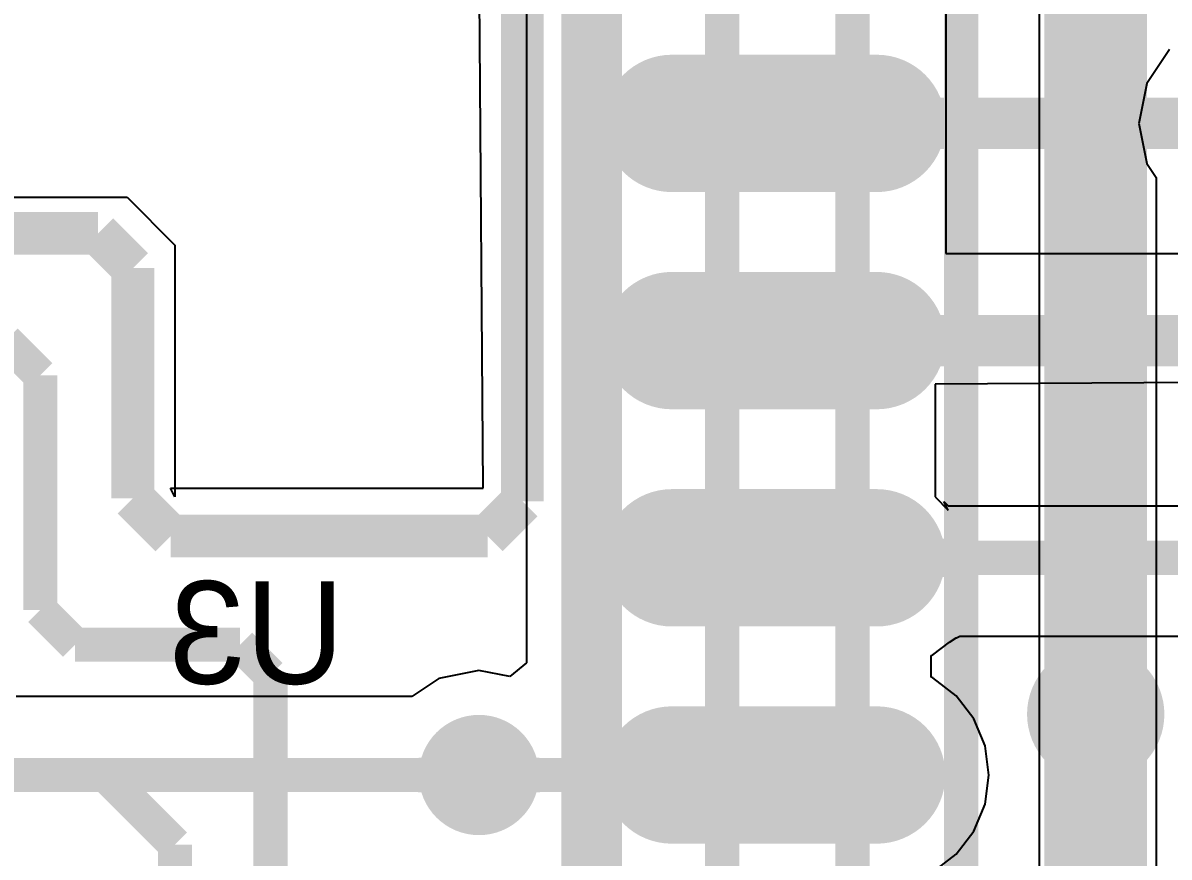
# Model space of a CAD drawing. Extents: x 81 to 196, y 150 to 213.
# Drawn here: x 174.63 to 181.34, y 193.69 to 198.57 of the extents above; entities that cross this region are included whole.
import ezdxf

# ---------------------------------------------------------------- set-up
doc = ezdxf.new("R2010")
doc.units = 0
doc.header["$MEASUREMENT"] = 0
for name, color, linetype in [('BOTTOMLAYER', 5, 'CONTINUOUS'), ('BOTTOMOVERLAY', 54, 'CONTINUOUS'), ('BOTTOMPASTE', 16, 'CONTINUOUS'), ('BOTTOMSOLDER', 6, 'CONTINUOUS'), ('MULTILAYER', 9, 'CONTINUOUS'), ('TOPLAYER', 1, 'CONTINUOUS')]:
    doc.layers.add(name, color=color, linetype=linetype)

msp = doc.modelspace()

# ---------------------------------------------------------------- linework, layer by layer
at = {"layer": 'BOTTOMLAYER'}
for p, q in [((177.327174, 195.849626), (177.301774, 199.050026)), ((180.031304, 198.74343), (180.031304, 197.223022)), ((174.228374, 197.551426), (175.244374, 197.551426)), ((175.244374, 197.551426), (175.523774, 197.272026)), ((175.523774, 197.272026), (175.523774, 195.798826)), ((180.031304, 197.223022), (182.420367, 197.223022)), ((183.073962, 196.479117), (179.968774, 196.459226)), ((179.968774, 196.459226), (179.968774, 195.798826)), ((175.523774, 195.798826), (175.498374, 195.849626)), ((175.498374, 195.849626), (177.327174, 195.849626)), ((179.968774, 195.798826), (180.044974, 195.722626)), ((180.044974, 195.722626), (180.019574, 195.773426)), ((180.019574, 195.773426), (180.044974, 195.748026)), ((180.044974, 195.748026), (183.092974, 195.748026)), ((179.955749, 194.875455), (180.053326, 194.950329)), ((180.053326, 194.950329), (180.09153, 194.975856)), ((180.09153, 194.975856), (180.0938, 194.977372)), ((180.0938, 194.977372), (180.09537, 194.975802)), ((180.09537, 194.975802), (180.095368, 194.975797)), ((180.095368, 194.975797), (180.095375, 194.9758)), ((180.095375, 194.9758), (180.110793, 194.98218)), ((180.095375, 194.9758), (180.095375, 194.9758)), ((180.095375, 194.9758), (180.095375, 194.9758)), ((180.110793, 194.982186), (180.113018, 194.984411)), ((180.110793, 194.98218), (180.110793, 194.982186)), ((180.113018, 194.984411), (186.738326, 194.984411)), ((179.94675, 194.871726), (179.955749, 194.875455)), ((179.94675, 194.744726), (179.94675, 194.871726)), ((179.955749, 194.740997), (179.94675, 194.744726)), ((180.09153, 194.636809), (179.955749, 194.740997)), ((180.195718, 194.501028), (180.09153, 194.636809)), ((180.261214, 194.342911), (180.195718, 194.501028)), ((180.283554, 194.173226), (180.261214, 194.342911)), ((180.261214, 194.003541), (180.283554, 194.173226)), ((180.195718, 193.845424), (180.261214, 194.003541)), ((180.09153, 193.709643), (180.195718, 193.845424)), ((179.955749, 193.605455), (180.09153, 193.709643))]:
    msp.add_line(p, q, dxfattribs=at)
for points, const_width in [([(177.555774, 195.773426), (177.555774, 199.075426)], 0.249999), ([(179.627947, 197.983226), (178.430001, 197.983226)], 0.599999), ([(181.772174, 197.983226), (179.028974, 197.983226)], 0.299999), ([(175.074575, 197.340225), (149.268175, 197.340225)], 0.249999), ([(175.277775, 197.137025), (175.074575, 197.340225)], 0.249999), ([(175.277775, 195.790825), (175.277775, 197.137025)], 0.249999), ([(179.627947, 196.713226), (178.430001, 196.713226)], 0.599999), ([(182.508774, 196.713226), (179.028974, 196.713226)], 0.299999), ([(174.736374, 196.510026), (174.533174, 196.713226)], 0.2), ([(174.736374, 195.138426), (174.736374, 196.510026)], 0.2), ([(175.498374, 195.570226), (175.277775, 195.790825)], 0.249999), ([(177.352574, 195.570226), (177.555774, 195.773426)], 0.249999), ([(179.627947, 195.443226), (178.430001, 195.443226)], 0.599999), ([(177.352574, 195.570226), (175.498374, 195.570226)], 0.249999), ([(186.928374, 195.443226), (179.028974, 195.443226)], 0.2), ([(174.939574, 194.935226), (174.736374, 195.138426)], 0.2), ([(175.904774, 194.935226), (174.939574, 194.935226)], 0.2), ([(176.082574, 194.757426), (175.904774, 194.935226)], 0.2), ([(176.082574, 189.880626), (176.082574, 194.757426)], 0.2), ([(179.627947, 194.173226), (178.430001, 194.173226)], 0.599999), ([(175.117374, 194.173226), (173.085374, 194.173226)], 0.2), ([(175.523774, 193.766826), (175.117374, 194.173226)], 0.2), ([(179.028974, 194.173226), (177.301774, 194.173226)], 0.2), ([(175.523774, 189.321826), (175.523774, 193.766826)], 0.2)]:
    msp.add_lwpolyline(points, dxfattribs=dict(at, const_width=const_width))
for points, const_width in [([(178.430001, 197.833226, 1), (178.430001, 198.133226, 1)], 0.299999), ([(179.627947, 197.833226, 1), (179.627947, 198.133226, 1)], 0.299999), ([(179.734012, 198.014293, 1), (179.734012, 198.16429, 1)], 0.15), ([(179.734012, 198.014293, 1), (179.734012, 198.16429, 1)], 0.15), ([(179.734012, 198.014293, 1), (179.734012, 198.16429, 1)], 0.15), ([(179.734012, 198.014293, 1), (179.734012, 198.16429, 1)], 0.15), ([(179.734012, 198.014293, 1), (179.734012, 198.16429, 1)], 0.15), ([(179.734012, 198.014293, 1), (179.734012, 198.16429, 1)], 0.15), ([(179.734012, 198.014293, 1), (179.734012, 198.16429, 1)], 0.15), ([(179.990077, 197.908227, 1), (179.990077, 198.058225, 1)], 0.15), ([(179.990077, 197.908227, 1), (179.990077, 198.058225, 1)], 0.15), ([(179.990077, 197.908227, 1), (179.990077, 198.058225, 1)], 0.15), ([(179.990077, 197.908227, 1), (179.990077, 198.058225, 1)], 0.15), ([(179.990077, 197.908227, 1), (179.990077, 198.058225, 1)], 0.15), ([(179.990077, 197.908227, 1), (179.990077, 198.058225, 1)], 0.15), ([(179.990077, 197.908227, 1), (179.990077, 198.058225, 1)], 0.15), ([(179.990077, 197.908227, 1), (179.990077, 198.058225, 1)], 0.15), ([(179.990077, 197.908227, 1), (179.990077, 198.058225, 1)], 0.15), ([(179.990077, 197.908227, 1), (179.990077, 198.058225, 1)], 0.15), ([(179.990077, 197.908227, 1), (179.990077, 198.058225, 1)], 0.15), ([(179.990077, 197.908227, 1), (179.990077, 198.058225, 1)], 0.15), ([(179.990077, 197.908227, 1), (179.990077, 198.058225, 1)], 0.15), ([(179.990077, 197.908227, 1), (179.990077, 198.058225, 1)], 0.15), ([(179.734012, 197.802162, 1), (179.734012, 197.952159, 1)], 0.15), ([(179.734012, 197.802162, 1), (179.734012, 197.952159, 1)], 0.15), ([(179.734012, 197.802162, 1), (179.734012, 197.952159, 1)], 0.15), ([(179.734012, 197.802162, 1), (179.734012, 197.952159, 1)], 0.15), ([(179.734012, 197.802162, 1), (179.734012, 197.952159, 1)], 0.15), ([(179.734012, 197.802162, 1), (179.734012, 197.952159, 1)], 0.15), ([(179.734012, 197.802162, 1), (179.734012, 197.952159, 1)], 0.15), ([(178.430001, 196.563226, 1), (178.430001, 196.863226, 1)], 0.299999), ([(179.627947, 196.563226, 1), (179.627947, 196.863226, 1)], 0.299999), ([(179.734012, 196.744293, 1), (179.734012, 196.89429, 1)], 0.15), ([(179.734012, 196.744293, 1), (179.734012, 196.89429, 1)], 0.15), ([(179.734012, 196.744293, 1), (179.734012, 196.89429, 1)], 0.15), ([(179.734012, 196.744293, 1), (179.734012, 196.89429, 1)], 0.15), ([(179.734012, 196.744293, 1), (179.734012, 196.89429, 1)], 0.15), ([(179.734012, 196.744293, 1), (179.734012, 196.89429, 1)], 0.15), ([(179.734012, 196.744293, 1), (179.734012, 196.89429, 1)], 0.15), ([(179.734012, 196.744293, 1), (179.734012, 196.89429, 1)], 0.15), ([(179.734012, 196.744293, 1), (179.734012, 196.89429, 1)], 0.15), ([(179.734012, 196.744293, 1), (179.734012, 196.89429, 1)], 0.15), ([(179.990077, 196.638227, 1), (179.990077, 196.788225, 1)], 0.15), ([(179.990077, 196.638227, 1), (179.990077, 196.788225, 1)], 0.15), ([(179.990077, 196.638227, 1), (179.990077, 196.788225, 1)], 0.15), ([(179.990077, 196.638227, 1), (179.990077, 196.788225, 1)], 0.15), ([(179.990077, 196.638227, 1), (179.990077, 196.788225, 1)], 0.15), ([(179.990077, 196.638227, 1), (179.990077, 196.788225, 1)], 0.15), ([(179.990077, 196.638227, 1), (179.990077, 196.788225, 1)], 0.15), ([(179.990077, 196.638227, 1), (179.990077, 196.788225, 1)], 0.15), ([(179.990077, 196.638227, 1), (179.990077, 196.788225, 1)], 0.15), ([(179.990077, 196.638227, 1), (179.990077, 196.788225, 1)], 0.15), ([(179.990077, 196.638227, 1), (179.990077, 196.788225, 1)], 0.15), ([(179.990077, 196.638227, 1), (179.990077, 196.788225, 1)], 0.15), ([(179.990077, 196.638227, 1), (179.990077, 196.788225, 1)], 0.15), ([(179.990077, 196.638227, 1), (179.990077, 196.788225, 1)], 0.15), ([(179.990077, 196.638227, 1), (179.990077, 196.788225, 1)], 0.15), ([(179.990077, 196.638227, 1), (179.990077, 196.788225, 1)], 0.15), ([(179.990077, 196.638227, 1), (179.990077, 196.788225, 1)], 0.15), ([(179.990077, 196.638227, 1), (179.990077, 196.788225, 1)], 0.15), ([(179.990077, 196.638227, 1), (179.990077, 196.788225, 1)], 0.15), ([(179.990077, 196.638227, 1), (179.990077, 196.788225, 1)], 0.15), ([(179.734012, 196.532162, 1), (179.734012, 196.682159, 1)], 0.15), ([(179.734012, 196.532162, 1), (179.734012, 196.682159, 1)], 0.15), ([(179.734012, 196.532162, 1), (179.734012, 196.682159, 1)], 0.15), ([(179.734012, 196.532162, 1), (179.734012, 196.682159, 1)], 0.15), ([(179.734012, 196.532162, 1), (179.734012, 196.682159, 1)], 0.15), ([(179.734012, 196.532162, 1), (179.734012, 196.682159, 1)], 0.15), ([(179.734012, 196.532162, 1), (179.734012, 196.682159, 1)], 0.15), ([(179.734012, 196.532162, 1), (179.734012, 196.682159, 1)], 0.15), ([(179.734012, 196.532162, 1), (179.734012, 196.682159, 1)], 0.15), ([(179.734012, 196.532162, 1), (179.734012, 196.682159, 1)], 0.15), ([(178.430001, 195.293226, 1), (178.430001, 195.593226, 1)], 0.299999), ([(179.627947, 195.293226, 1), (179.627947, 195.593226, 1)], 0.299999), ([(179.769369, 195.534648, 1), (179.769369, 195.634648, 1)], 0.1), ([(179.769369, 195.534648, 1), (179.769369, 195.634648, 1)], 0.1), ([(179.769369, 195.534648, 1), (179.769369, 195.634648, 1)], 0.1), ([(179.769369, 195.534648, 1), (179.769369, 195.634648, 1)], 0.1), ([(179.769369, 195.534648, 1), (179.769369, 195.634648, 1)], 0.1), ([(179.769369, 195.534648, 1), (179.769369, 195.634648, 1)], 0.1), ([(179.769369, 195.534648, 1), (179.769369, 195.634648, 1)], 0.1), ([(179.769369, 195.534648, 1), (179.769369, 195.634648, 1)], 0.1), ([(179.769369, 195.534648, 1), (179.769369, 195.634648, 1)], 0.1), ([(179.769369, 195.534648, 1), (179.769369, 195.634648, 1)], 0.1), ([(180.110788, 195.393226, 1), (180.110788, 195.493226, 1)], 0.1), ([(180.110788, 195.393226, 1), (180.110788, 195.493226, 1)], 0.1), ([(180.110788, 195.393226, 1), (180.110788, 195.493226, 1)], 0.1), ([(180.110788, 195.393226, 1), (180.110788, 195.493226, 1)], 0.1), ([(180.110788, 195.393226, 1), (180.110788, 195.493226, 1)], 0.1), ([(180.110788, 195.393226, 1), (180.110788, 195.493226, 1)], 0.1), ([(180.110788, 195.393226, 1), (180.110788, 195.493226, 1)], 0.1), ([(180.110788, 195.393226, 1), (180.110788, 195.493226, 1)], 0.1), ([(180.110788, 195.393226, 1), (180.110788, 195.493226, 1)], 0.1), ([(180.110788, 195.393226, 1), (180.110788, 195.493226, 1)], 0.1), ([(180.110788, 195.393226, 1), (180.110788, 195.493226, 1)], 0.1), ([(180.110788, 195.393226, 1), (180.110788, 195.493226, 1)], 0.1), ([(180.110788, 195.393226, 1), (180.110788, 195.493226, 1)], 0.1), ([(180.110788, 195.393226, 1), (180.110788, 195.493226, 1)], 0.1), ([(180.110788, 195.393226, 1), (180.110788, 195.493226, 1)], 0.1), ([(180.110788, 195.393226, 1), (180.110788, 195.493226, 1)], 0.1), ([(180.110788, 195.393226, 1), (180.110788, 195.493226, 1)], 0.1), ([(180.110788, 195.393226, 1), (180.110788, 195.493226, 1)], 0.1), ([(180.110788, 195.393226, 1), (180.110788, 195.493226, 1)], 0.1), ([(180.110788, 195.393226, 1), (180.110788, 195.493226, 1)], 0.1), ([(179.769369, 195.251804, 1), (179.769369, 195.351804, 1)], 0.1), ([(179.769369, 195.251804, 1), (179.769369, 195.351804, 1)], 0.1), ([(179.769369, 195.251804, 1), (179.769369, 195.351804, 1)], 0.1), ([(179.769369, 195.251804, 1), (179.769369, 195.351804, 1)], 0.1), ([(179.769369, 195.251804, 1), (179.769369, 195.351804, 1)], 0.1), ([(179.769369, 195.251804, 1), (179.769369, 195.351804, 1)], 0.1), ([(179.769369, 195.251804, 1), (179.769369, 195.351804, 1)], 0.1), ([(179.769369, 195.251804, 1), (179.769369, 195.351804, 1)], 0.1), ([(179.769369, 195.251804, 1), (179.769369, 195.351804, 1)], 0.1), ([(179.769369, 195.251804, 1), (179.769369, 195.351804, 1)], 0.1), ([(180.908574, 194.378826, 1), (180.908574, 194.678826, 1)], 0.299999), ([(178.430001, 194.023226, 1), (178.430001, 194.323226, 1)], 0.299999), ([(179.627947, 194.023226, 1), (179.627947, 194.323226, 1)], 0.299999), ([(177.301774, 194.048228, 1), (177.301774, 194.298224, 1)], 0.249999), ([(178.288579, 194.264648, 1), (178.288579, 194.364648, 1)], 0.1), ([(178.288579, 194.264648, 1), (178.288579, 194.364648, 1)], 0.1), ([(178.288579, 194.264648, 1), (178.288579, 194.364648, 1)], 0.1), ([(178.288579, 194.264648, 1), (178.288579, 194.364648, 1)], 0.1), ([(178.288579, 194.264648, 1), (178.288579, 194.364648, 1)], 0.1), ([(178.288579, 194.264648, 1), (178.288579, 194.364648, 1)], 0.1), ([(178.288579, 194.264648, 1), (178.288579, 194.364648, 1)], 0.1), ([(177.407839, 194.229291, 1), (177.407839, 194.329291, 1)], 0.1), ([(177.407839, 194.229291, 1), (177.407839, 194.329291, 1)], 0.1), ([(177.407839, 194.229291, 1), (177.407839, 194.329291, 1)], 0.1), ([(177.407839, 194.229291, 1), (177.407839, 194.329291, 1)], 0.1), ([(177.407839, 194.229291, 1), (177.407839, 194.329291, 1)], 0.1), ([(177.407839, 194.229291, 1), (177.407839, 194.329291, 1)], 0.1), ([(177.407839, 194.229291, 1), (177.407839, 194.329291, 1)], 0.1), ([(177.663904, 194.123226, 1), (177.663904, 194.223226, 1)], 0.1), ([(177.663904, 194.123226, 1), (177.663904, 194.223226, 1)], 0.1), ([(177.663904, 194.123226, 1), (177.663904, 194.223226, 1)], 0.1), ([(177.663904, 194.123226, 1), (177.663904, 194.223226, 1)], 0.1), ([(177.663904, 194.123226, 1), (177.663904, 194.223226, 1)], 0.1), ([(177.663904, 194.123226, 1), (177.663904, 194.223226, 1)], 0.1), ([(177.663904, 194.123226, 1), (177.663904, 194.223226, 1)], 0.1), ([(177.663904, 194.123226, 1), (177.663904, 194.223226, 1)], 0.1), ([(177.663904, 194.123226, 1), (177.663904, 194.223226, 1)], 0.1), ([(177.663904, 194.123226, 1), (177.663904, 194.223226, 1)], 0.1), ([(177.663904, 194.123226, 1), (177.663904, 194.223226, 1)], 0.1), ([(177.663904, 194.123226, 1), (177.663904, 194.223226, 1)], 0.1), ([(177.663904, 194.123226, 1), (177.663904, 194.223226, 1)], 0.1), ([(177.663904, 194.123226, 1), (177.663904, 194.223226, 1)], 0.1), ([(177.94716, 194.123226, 1), (177.94716, 194.223226, 1)], 0.1), ([(177.94716, 194.123226, 1), (177.94716, 194.223226, 1)], 0.1), ([(177.94716, 194.123226, 1), (177.94716, 194.223226, 1)], 0.1), ([(177.94716, 194.123226, 1), (177.94716, 194.223226, 1)], 0.1), ([(177.94716, 194.123226, 1), (177.94716, 194.223226, 1)], 0.1), ([(177.94716, 194.123226, 1), (177.94716, 194.223226, 1)], 0.1), ([(177.94716, 194.123226, 1), (177.94716, 194.223226, 1)], 0.1), ([(177.94716, 194.123226, 1), (177.94716, 194.223226, 1)], 0.1), ([(177.94716, 194.123226, 1), (177.94716, 194.223226, 1)], 0.1), ([(177.94716, 194.123226, 1), (177.94716, 194.223226, 1)], 0.1), ([(177.94716, 194.123226, 1), (177.94716, 194.223226, 1)], 0.1), ([(177.94716, 194.123226, 1), (177.94716, 194.223226, 1)], 0.1), ([(177.94716, 194.123226, 1), (177.94716, 194.223226, 1)], 0.1), ([(177.94716, 194.123226, 1), (177.94716, 194.223226, 1)], 0.1), ([(177.407839, 194.017161, 1), (177.407839, 194.117161, 1)], 0.1), ([(177.407839, 194.017161, 1), (177.407839, 194.117161, 1)], 0.1), ([(177.407839, 194.017161, 1), (177.407839, 194.117161, 1)], 0.1), ([(177.407839, 194.017161, 1), (177.407839, 194.117161, 1)], 0.1), ([(177.407839, 194.017161, 1), (177.407839, 194.117161, 1)], 0.1), ([(177.407839, 194.017161, 1), (177.407839, 194.117161, 1)], 0.1), ([(177.407839, 194.017161, 1), (177.407839, 194.117161, 1)], 0.1), ([(178.288579, 193.981804, 1), (178.288579, 194.081804, 1)], 0.1), ([(178.288579, 193.981804, 1), (178.288579, 194.081804, 1)], 0.1), ([(178.288579, 193.981804, 1), (178.288579, 194.081804, 1)], 0.1), ([(178.288579, 193.981804, 1), (178.288579, 194.081804, 1)], 0.1), ([(178.288579, 193.981804, 1), (178.288579, 194.081804, 1)], 0.1), ([(178.288579, 193.981804, 1), (178.288579, 194.081804, 1)], 0.1), ([(178.288579, 193.981804, 1), (178.288579, 194.081804, 1)], 0.1)]:
    msp.add_lwpolyline(points, format="xyb", close=True, dxfattribs=dict(at, const_width=const_width))
for points, const_width in [([(179.990077, 197.983226, -0.198912), (179.734012, 198.089291)], 0.299999), ([(179.990077, 197.983226, -0.198912), (179.734012, 198.089291)], 0.299999), ([(179.990077, 197.983226, -0.198912), (179.734012, 198.089291)], 0.299999), ([(179.990077, 197.983226, -0.198912), (179.734012, 198.089291)], 0.299999), ([(179.990077, 197.983226, -0.198912), (179.734012, 198.089291)], 0.299999), ([(179.990077, 197.983226, -0.198912), (179.734012, 198.089291)], 0.299999), ([(179.990077, 197.983226, -0.198912), (179.734012, 198.089291)], 0.299999), ([(179.734012, 197.877161, -0.198912), (179.990077, 197.983226)], 0.299999), ([(179.734012, 197.877161, -0.198912), (179.990077, 197.983226)], 0.299999), ([(179.734012, 197.877161, -0.198912), (179.990077, 197.983226)], 0.299999), ([(179.734012, 197.877161, -0.198912), (179.990077, 197.983226)], 0.299999), ([(179.734012, 197.877161, -0.198912), (179.990077, 197.983226)], 0.299999), ([(179.734012, 197.877161, -0.198912), (179.990077, 197.983226)], 0.299999), ([(179.734012, 197.877161, -0.198912), (179.990077, 197.983226)], 0.299999), ([(179.990077, 196.713226, -0.198912), (179.734012, 196.819291)], 0.299999), ([(179.990077, 196.713226, -0.198912), (179.734012, 196.819291)], 0.299999), ([(179.990077, 196.713226, -0.198912), (179.734012, 196.819291)], 0.299999), ([(179.990077, 196.713226, -0.198912), (179.734012, 196.819291)], 0.299999), ([(179.990077, 196.713226, -0.198912), (179.734012, 196.819291)], 0.299999), ([(179.990077, 196.713226, -0.198912), (179.734012, 196.819291)], 0.299999), ([(179.990077, 196.713226, -0.198912), (179.734012, 196.819291)], 0.299999), ([(179.990077, 196.713226, -0.198912), (179.734012, 196.819291)], 0.299999), ([(179.990077, 196.713226, -0.198912), (179.734012, 196.819291)], 0.299999), ([(179.990077, 196.713226, -0.198912), (179.734012, 196.819291)], 0.299999), ([(179.734012, 196.607161, -0.198912), (179.990077, 196.713226)], 0.299999), ([(179.734012, 196.607161, -0.198912), (179.990077, 196.713226)], 0.299999), ([(179.734012, 196.607161, -0.198912), (179.990077, 196.713226)], 0.299999), ([(179.734012, 196.607161, -0.198912), (179.990077, 196.713226)], 0.299999), ([(179.734012, 196.607161, -0.198912), (179.990077, 196.713226)], 0.299999), ([(179.734012, 196.607161, -0.198912), (179.990077, 196.713226)], 0.299999), ([(179.734012, 196.607161, -0.198912), (179.990077, 196.713226)], 0.299999), ([(179.734012, 196.607161, -0.198912), (179.990077, 196.713226)], 0.299999), ([(179.734012, 196.607161, -0.198912), (179.990077, 196.713226)], 0.299999), ([(179.734012, 196.607161, -0.198912), (179.990077, 196.713226)], 0.299999), ([(180.110788, 195.443226, -0.198912), (179.769369, 195.584648)], 0.2), ([(180.110788, 195.443226, -0.198912), (179.769369, 195.584648)], 0.2), ([(180.110788, 195.443226, -0.198912), (179.769369, 195.584648)], 0.2), ([(180.110788, 195.443226, -0.198912), (179.769369, 195.584648)], 0.2), ([(180.110788, 195.443226, -0.198912), (179.769369, 195.584648)], 0.2), ([(180.110788, 195.443226, -0.198912), (179.769369, 195.584648)], 0.2), ([(180.110788, 195.443226, -0.198912), (179.769369, 195.584648)], 0.2), ([(180.110788, 195.443226, -0.198912), (179.769369, 195.584648)], 0.2), ([(180.110788, 195.443226, -0.198912), (179.769369, 195.584648)], 0.2), ([(180.110788, 195.443226, -0.198912), (179.769369, 195.584648)], 0.2), ([(179.769369, 195.301804, -0.198912), (180.110788, 195.443226)], 0.2), ([(179.769369, 195.301804, -0.198912), (180.110788, 195.443226)], 0.2), ([(179.769369, 195.301804, -0.198912), (180.110788, 195.443226)], 0.2), ([(179.769369, 195.301804, -0.198912), (180.110788, 195.443226)], 0.2), ([(179.769369, 195.301804, -0.198912), (180.110788, 195.443226)], 0.2), ([(179.769369, 195.301804, -0.198912), (180.110788, 195.443226)], 0.2), ([(179.769369, 195.301804, -0.198912), (180.110788, 195.443226)], 0.2), ([(179.769369, 195.301804, -0.198912), (180.110788, 195.443226)], 0.2), ([(179.769369, 195.301804, -0.198912), (180.110788, 195.443226)], 0.2), ([(179.769369, 195.301804, -0.198912), (180.110788, 195.443226)], 0.2), ([(178.288579, 194.314648, -0.198912), (177.94716, 194.173226)], 0.2), ([(178.288579, 194.314648, -0.198912), (177.94716, 194.173226)], 0.2), ([(178.288579, 194.314648, -0.198912), (177.94716, 194.173226)], 0.2), ([(178.288579, 194.314648, -0.198912), (177.94716, 194.173226)], 0.2), ([(178.288579, 194.314648, -0.198912), (177.94716, 194.173226)], 0.2), ([(178.288579, 194.314648, -0.198912), (177.94716, 194.173226)], 0.2), ([(178.288579, 194.314648, -0.198912), (177.94716, 194.173226)], 0.2), ([(177.663904, 194.173226, -0.198912), (177.407839, 194.279291)], 0.2), ([(177.663904, 194.173226, -0.198912), (177.407839, 194.279291)], 0.2), ([(177.663904, 194.173226, -0.198912), (177.407839, 194.279291)], 0.2), ([(177.663904, 194.173226, -0.198912), (177.407839, 194.279291)], 0.2), ([(177.663904, 194.173226, -0.198912), (177.407839, 194.279291)], 0.2), ([(177.663904, 194.173226, -0.198912), (177.407839, 194.279291)], 0.2), ([(177.663904, 194.173226, -0.198912), (177.407839, 194.279291)], 0.2), ([(177.407839, 194.067161, -0.198912), (177.663904, 194.173226)], 0.2), ([(177.407839, 194.067161, -0.198912), (177.663904, 194.173226)], 0.2), ([(177.407839, 194.067161, -0.198912), (177.663904, 194.173226)], 0.2), ([(177.407839, 194.067161, -0.198912), (177.663904, 194.173226)], 0.2), ([(177.407839, 194.067161, -0.198912), (177.663904, 194.173226)], 0.2), ([(177.407839, 194.067161, -0.198912), (177.663904, 194.173226)], 0.2), ([(177.407839, 194.067161, -0.198912), (177.663904, 194.173226)], 0.2), ([(177.94716, 194.173226, -0.198912), (178.288579, 194.031804)], 0.2), ([(177.94716, 194.173226, -0.198912), (178.288579, 194.031804)], 0.2), ([(177.94716, 194.173226, -0.198912), (178.288579, 194.031804)], 0.2), ([(177.94716, 194.173226, -0.198912), (178.288579, 194.031804)], 0.2), ([(177.94716, 194.173226, -0.198912), (178.288579, 194.031804)], 0.2), ([(177.94716, 194.173226, -0.198912), (178.288579, 194.031804)], 0.2), ([(177.94716, 194.173226, -0.198912), (178.288579, 194.031804)], 0.2)]:
    msp.add_lwpolyline(points, format="xyb", dxfattribs=dict(at, const_width=const_width))
at = {"layer": 'BOTTOMOVERLAY', "const_width": 0.254}
msp.add_lwpolyline([(177.911374, 189.832366), (177.911374, 199.735826)], dxfattribs=at)
at = {"layer": 'BOTTOMPASTE', "const_width": 0.599999}
for points in [[(179.627947, 197.983226), (178.430001, 197.983226)], [(179.627947, 196.713226), (178.430001, 196.713226)], [(179.627947, 195.443226), (178.430001, 195.443226)], [(179.627947, 194.173226), (178.430001, 194.173226)]]:
    msp.add_lwpolyline(points, dxfattribs=at)
at = {"layer": 'BOTTOMPASTE', "const_width": 0.299999}
for points in [[(178.430001, 197.833226, 1), (178.430001, 198.133226, 1)], [(179.627947, 197.833226, 1), (179.627947, 198.133226, 1)], [(178.430001, 196.563226, 1), (178.430001, 196.863226, 1)], [(179.627947, 196.563226, 1), (179.627947, 196.863226, 1)], [(178.430001, 195.293226, 1), (178.430001, 195.593226, 1)], [(179.627947, 195.293226, 1), (179.627947, 195.593226, 1)], [(178.430001, 194.023226, 1), (178.430001, 194.323226, 1)], [(179.627947, 194.023226, 1), (179.627947, 194.323226, 1)]]:
    msp.add_lwpolyline(points, format="xyb", close=True, dxfattribs=at)
at = {"layer": 'BOTTOMSOLDER', "const_width": 0.803199}
for points in [[(179.627947, 197.983226), (178.430001, 197.983226)], [(179.627947, 196.713226), (178.430001, 196.713226)], [(179.627947, 195.443226), (178.430001, 195.443226)], [(179.627947, 194.173226), (178.430001, 194.173226)]]:
    msp.add_lwpolyline(points, dxfattribs=at)
at = {"layer": 'BOTTOMSOLDER'}
for points, const_width in [([(178.430001, 197.782426, 1), (178.430001, 198.184026, 1)], 0.401599), ([(179.627947, 197.782426, 1), (179.627947, 198.184026, 1)], 0.401599), ([(178.430001, 196.512426, 1), (178.430001, 196.914026, 1)], 0.401599), ([(179.627947, 196.512426, 1), (179.627947, 196.914026, 1)], 0.401599), ([(178.430001, 195.242426, 1), (178.430001, 195.644026, 1)], 0.401599), ([(179.627947, 195.242426, 1), (179.627947, 195.644026, 1)], 0.401599), ([(180.908574, 194.328026, 1), (180.908574, 194.729626, 1)], 0.401599), ([(177.301774, 193.997428, 1), (177.301774, 194.349024, 1)], 0.351599), ([(178.430001, 193.972426, 1), (178.430001, 194.374026, 1)], 0.401599), ([(179.627947, 193.972426, 1), (179.627947, 194.374026, 1)], 0.401599)]:
    msp.add_lwpolyline(points, format="xyb", close=True, dxfattribs=dict(at, const_width=const_width))
at = {"layer": 'MULTILAYER'}
for points, const_width in [([(180.908574, 194.378826, 1), (180.908574, 194.678826, 1)], 0.299999), ([(177.301774, 194.048228, 1), (177.301774, 194.298224, 1)], 0.249999)]:
    msp.add_lwpolyline(points, format="xyb", close=True, dxfattribs=dict(at, const_width=const_width))
at = {"layer": 'TOPLAYER'}
for p, q in [((177.579559, 199.774322), (177.579559, 194.829824)), ((180.579989, 185.334026), (180.579989, 199.096919)), ((181.339599, 198.415801), (181.206986, 198.217335)), ((181.206986, 198.217335), (181.16042, 197.983226)), ((181.16042, 197.983226), (181.206986, 197.749117)), ((181.206986, 197.749117), (181.262378, 197.666219)), ((181.262378, 197.666219), (181.262378, 183.995789)), ((177.301774, 194.78498), (177.067665, 194.738414)), ((177.481385, 194.749255), (177.301774, 194.78498)), ((177.579559, 194.829824), (177.481385, 194.749255)), ((177.067665, 194.738414), (176.90847, 194.632041)), ((176.90847, 194.632041), (174.596222, 194.632041))]:
    msp.add_line(p, q, dxfattribs=at)
for points, const_width in [([(178.724174, 185.791226), (178.724174, 207.762226)], 0.2), ([(180.121174, 185.334026), (180.121174, 206.187426)], 0.2), ([(179.486174, 185.613426), (179.486174, 200.193026)], 0.2), ([(178.038374, 186.350026), (178.038374, 200.167626)], 0.2), ([(180.908574, 184.495826), (180.908574, 199.100826)], 0.599999), ([(177.301774, 194.173226), (174.406174, 194.173226)], 0.2)]:
    msp.add_lwpolyline(points, dxfattribs=dict(at, const_width=const_width))
for points, const_width in [([(180.908574, 194.378826, 1), (180.908574, 194.678826, 1)], 0.299999), ([(177.301774, 194.048228, 1), (177.301774, 194.298224, 1)], 0.249999), ([(177.195709, 194.229291, 1), (177.195709, 194.329291, 1)], 0.1), ([(177.195709, 194.229291, 1), (177.195709, 194.329291, 1)], 0.1), ([(177.195709, 194.229291, 1), (177.195709, 194.329291, 1)], 0.1), ([(177.195709, 194.229291, 1), (177.195709, 194.329291, 1)], 0.1), ([(177.195709, 194.229291, 1), (177.195709, 194.329291, 1)], 0.1), ([(177.195709, 194.229291, 1), (177.195709, 194.329291, 1)], 0.1), ([(177.195709, 194.229291, 1), (177.195709, 194.329291, 1)], 0.1), ([(176.939644, 194.123226, 1), (176.939644, 194.223226, 1)], 0.1), ([(176.939644, 194.123226, 1), (176.939644, 194.223226, 1)], 0.1), ([(176.939644, 194.123226, 1), (176.939644, 194.223226, 1)], 0.1), ([(176.939644, 194.123226, 1), (176.939644, 194.223226, 1)], 0.1), ([(176.939644, 194.123226, 1), (176.939644, 194.223226, 1)], 0.1), ([(176.939644, 194.123226, 1), (176.939644, 194.223226, 1)], 0.1), ([(176.939644, 194.123226, 1), (176.939644, 194.223226, 1)], 0.1), ([(176.939644, 194.123226, 1), (176.939644, 194.223226, 1)], 0.1), ([(176.939644, 194.123226, 1), (176.939644, 194.223226, 1)], 0.1), ([(176.939644, 194.123226, 1), (176.939644, 194.223226, 1)], 0.1), ([(176.939644, 194.123226, 1), (176.939644, 194.223226, 1)], 0.1), ([(176.939644, 194.123226, 1), (176.939644, 194.223226, 1)], 0.1), ([(176.939644, 194.123226, 1), (176.939644, 194.223226, 1)], 0.1), ([(176.939644, 194.123226, 1), (176.939644, 194.223226, 1)], 0.1), ([(177.195709, 194.017161, 1), (177.195709, 194.117161, 1)], 0.1), ([(177.195709, 194.017161, 1), (177.195709, 194.117161, 1)], 0.1), ([(177.195709, 194.017161, 1), (177.195709, 194.117161, 1)], 0.1), ([(177.195709, 194.017161, 1), (177.195709, 194.117161, 1)], 0.1), ([(177.195709, 194.017161, 1), (177.195709, 194.117161, 1)], 0.1), ([(177.195709, 194.017161, 1), (177.195709, 194.117161, 1)], 0.1), ([(177.195709, 194.017161, 1), (177.195709, 194.117161, 1)], 0.1)]:
    msp.add_lwpolyline(points, format="xyb", close=True, dxfattribs=dict(at, const_width=const_width))
at = {"layer": 'TOPLAYER', "const_width": 0.2}
for points in [[(177.195709, 194.279291, -0.198912), (176.939644, 194.173226)], [(177.195709, 194.279291, -0.198912), (176.939644, 194.173226)], [(177.195709, 194.279291, -0.198912), (176.939644, 194.173226)], [(177.195709, 194.279291, -0.198912), (176.939644, 194.173226)], [(177.195709, 194.279291, -0.198912), (176.939644, 194.173226)], [(177.195709, 194.279291, -0.198912), (176.939644, 194.173226)], [(177.195709, 194.279291, -0.198912), (176.939644, 194.173226)], [(176.939644, 194.173226, -0.198912), (177.195709, 194.067161)], [(176.939644, 194.173226, -0.198912), (177.195709, 194.067161)], [(176.939644, 194.173226, -0.198912), (177.195709, 194.067161)], [(176.939644, 194.173226, -0.198912), (177.195709, 194.067161)], [(176.939644, 194.173226, -0.198912), (177.195709, 194.067161)], [(176.939644, 194.173226, -0.198912), (177.195709, 194.067161)], [(176.939644, 194.173226, -0.198912), (177.195709, 194.067161)]]:
    msp.add_lwpolyline(points, format="xyb", dxfattribs=at)

# ---------------------------------------------------------------- texts
at = {"layer": 'BOTTOMOVERLAY', "text_generation_flag": 2}
msp.add_text('U3', height=0.599999, dxfattribs=at).set_placement((176.514374, 194.706626))

doc.saveas('drawing.dxf')
